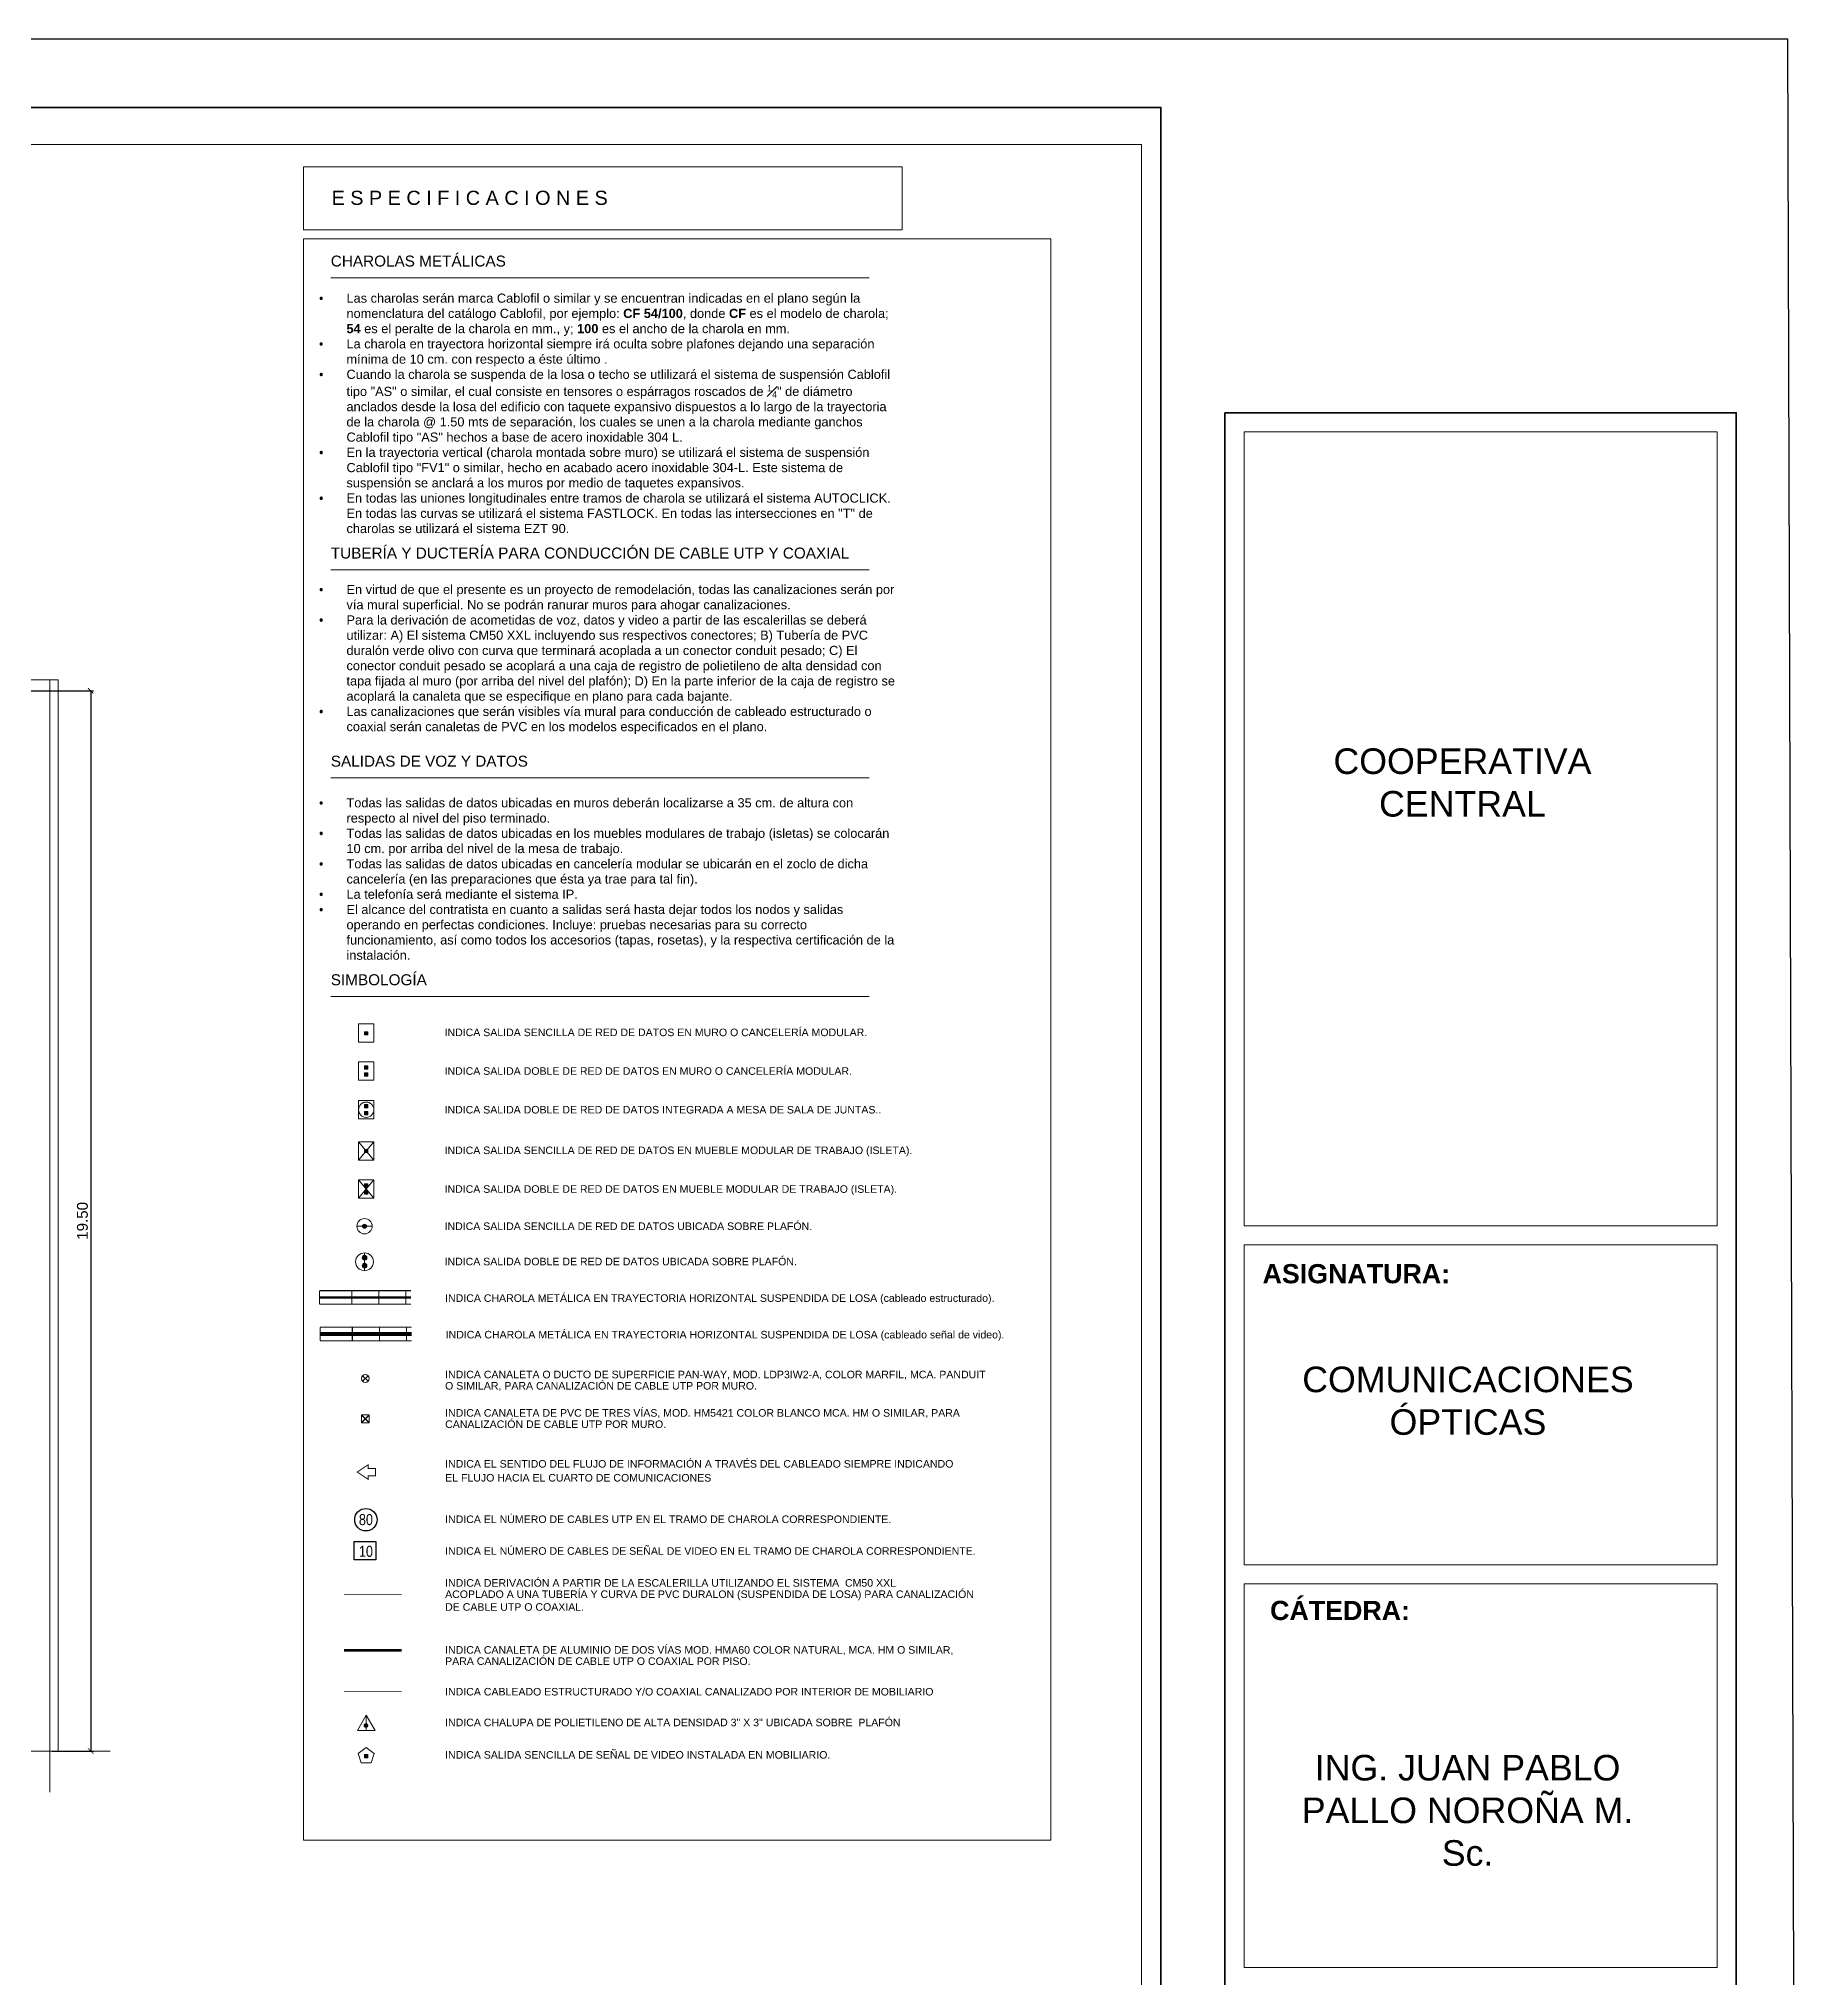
# Model space of a CAD drawing. Header units: millimetres. Extents: x 0 to 126, y 0 to 76.
# Drawn here: x 93.62 to 126.2, y 40.12 to 75.97 of the extents above; entities that cross this region are included whole.
import ezdxf
from ezdxf.enums import TextEntityAlignment as Align

# ---------------------------------------------------------------- set-up
doc = ezdxf.new("R2010")
doc.units = ezdxf.units.MM
for name, pattern in [('ACAD_ISO05W100', [33, 24, -3, 0, -3, 0, -3]), ('DASHED', [0.75, 0.5, -0.25]), ('DOT2', [0.125, 0, -0.125])]:
    doc.linetypes.add(name, pattern=pattern)
for name, color, linetype, lineweight in [('1_MARCO', 7, 'Continuous', 35), ('1_ROTULO', 102, 'Continuous', 15), ('ARQUITECTÓNICO', 152, 'Continuous', 0), ('INST. VOZ Y DATOS', 40, 'Continuous', 0), ('TEXTOS', 1, 'Continuous', 15), ('TEXTOS INST. VOZ Y DATOS', 1, 'Continuous', 0), ('VOZ Y DATOS  PISO', 84, 'Continuous', 0)]:
    doc.layers.add(name, color=color, linetype=linetype, lineweight=lineweight)
for name, color, linetype in [('_AR_Membrete', 7, 'Continuous'), ('colum', 1, 'Continuous'), ('Muebles', 2, 'Continuous'), ('Texto membrete', 7, 'Continuous')]:
    doc.layers.add(name, color=color, linetype=linetype)
doc.styles.add('75', font='ARIALN.TTF', dxfattribs={"height": 0.135})
doc.styles.add('ARIAL', font='arial.ttf')
doc.styles.get("Standard").update_dxf_attribs({"font": 'arial.ttf'})
doc.styles.add('SUBTITULOS', font='arialbd.ttf', dxfattribs={"height": 0.1})
doc.styles.add('TETO', font='arial.ttf', dxfattribs={"width": 1.2, "height": 0.3})
doc.styles.add('TITULO', font='arial.ttf', dxfattribs={"height": 0.1})
doc.dimstyles.new('COTAS75', dxfattribs={"dimscale": 0, "dimtxt": 0.2, "dimasz": 0.1, "dimexe": 0.05, "dimexo": 0.05, "dimgap": 0.05, "dimtad": 1, "dimzin": 5, "dimdsep": 46, "dimtxsty": 'Standard', "dimblk1": 'ARCHTICK', "dimblk2": 'ARCHTICK', "dimsah": 1, "dimcen": 2.5, "dimclrd": 254, "dimclre": 1, "dimclrt": 256, "dimadec": 0, "dimazin": 0, "dimtfac": 1, "dimtix": 1, "dimtmove": 2, "dimatfit": 3, "dimldrblk": 'ARCHTICK', "dimfxl": 1, "dimtolj": 1, "dimtzin": 0, "dimarcsym": 0})

# ---------------------------------------------------------------- blocks, each defined once
blk = doc.blocks.new('_ArchTick')
at = {"layer": 'colum', "color": 0, "linetype": 'ByBlock', "const_width": 0.15}
blk.add_lwpolyline([(-0.5, -0.5), (0.5, 0.5)], dxfattribs=at)
blk = doc.blocks.new('*D48')
at = {"layer": 'ARQUITECTÓNICO', "color": 1, "lineweight": -2, "ltscale": 0.3, "transparency": 16777216}
for p, q in [((92.754, 63.914), (94.631, 63.914)), ((93.871, 44.307), (94.631, 44.307))]:
    blk.add_line(p, q, dxfattribs=at)
at = {"layer": 'ARQUITECTÓNICO', "color": 254, "lineweight": -2, "ltscale": 0.3, "transparency": 16777216}
blk.add_line((94.581, 63.914), (94.581, 44.307), dxfattribs=at)
at = {"layer": 'Defpoints', "color": 0, "ltscale": 0.3, "transparency": 16777216}
for p in [(92.704, 63.914), (93.821, 44.307), (94.581, 44.307)]:
    blk.add_point(p, dxfattribs=at)
at = {"layer": 'ARQUITECTÓNICO', "color": 254, "lineweight": -2, "ltscale": 0.3, "transparency": 16777216, "xscale": 0.1, "yscale": 0.1, "zscale": 0.1}
for p, rotation in [((94.581, 63.914), 90), ((94.581, 44.307), 270)]:
    blk.add_blockref('_ArchTick', p, dxfattribs=dict(at, rotation=rotation))
at = {"layer": 'ARQUITECTÓNICO', "ltscale": 0.3, "transparency": 16777216, "insert": (94.429, 54.111), "char_height": 0.2, "attachment_point": 5, "rotation": 90}
blk.add_mtext('\\A1;19.50', dxfattribs=at)
blk = doc.blocks.new('A$C007F1347')
at = {"layer": 'INST. VOZ Y DATOS'}
h = blk.add_hatch(color=256, dxfattribs=at)
edge = h.paths.add_edge_path()
edge.add_arc((0.165, 0.238), 0.0434, 0, 360, ccw=False)
h = blk.add_hatch(color=256, dxfattribs=at)
edge = h.paths.add_edge_path()
edge.add_arc((0.165, 0.092), 0.0434, 0, 360)
blk.add_lwpolyline([(0.165, 0.33), (0.165, 0)], dxfattribs=at)
at = {"layer": 'INST. VOZ Y DATOS', "ltscale": 0.5}
blk.add_circle((0.165, 0.165), 0.165, dxfattribs=at)
at = {"layer": 'INST. VOZ Y DATOS'}
for centre in [(0.165, 0.238), (0.165, 0.092)]:
    blk.add_circle(centre, 0.0434, dxfattribs=at)
blk = doc.blocks.new('A$C1BEB1155')
at = {"layer": 'INST. VOZ Y DATOS', "color": 6}
for points in [[(0, 0.144), (0.144, 0)], [(0, 0), (0.144, 0.144)]]:
    blk.add_lwpolyline(points, dxfattribs=at)
blk.add_lwpolyline([(0.144, 0.144), (0, 0.144), (0, 0), (0.144, 0)], close=True, dxfattribs=at)
blk = doc.blocks.new('A$C04A84087')
at = {"layer": 'INST. VOZ Y DATOS'}
h = blk.add_hatch(color=256, dxfattribs=at)
edge = h.paths.add_edge_path()
edge.add_arc((0.199, 0.115), 0.0434, 0, 360, ccw=False)
blk.add_line((0.202, 0.35), (0.202, 0), dxfattribs=at)
blk.add_lwpolyline([(0.404, 0), (0.202, 0.35), (0, 0)], close=True, dxfattribs=at)
blk.add_circle((0.199, 0.115), 0.0434, dxfattribs=at)
blk = doc.blocks.new('A$C1328038F')
at = {"layer": 'INST. VOZ Y DATOS'}
blk.add_hatch(color=256, dxfattribs=at).paths.add_polyline_path([(0.179, 0.097), (0.179, 0.157), (0.119, 0.157), (0.119, 0.097)])
at = {"layer": 'INST. VOZ Y DATOS', "ltscale": 0.1}
blk.add_lwpolyline([(0.149, 0.284), (0, 0.176), (0.057, 0), (0.242, 0), (0.299, 0.176)], close=True, dxfattribs=at)
at = {"layer": 'INST. VOZ Y DATOS'}
blk.add_lwpolyline([(0.179, 0.097), (0.179, 0.157), (0.119, 0.157), (0.119, 0.097)], close=True, dxfattribs=at)

msp = doc.modelspace()

# ---------------------------------------------------------------- hatches: boundary and pattern name
at = {"layer": 'INST. VOZ Y DATOS'}
for points in [[(99.647, 57.608), (99.707, 57.608), (99.707, 57.548), (99.647, 57.548)], [(99.646, 56.977), (99.707, 56.977), (99.707, 56.916), (99.646, 56.916)], [(99.646, 56.847), (99.707, 56.847), (99.707, 56.787), (99.646, 56.787)], [(99.646, 56.261), (99.707, 56.261), (99.707, 56.201), (99.646, 56.201)], [(99.646, 56.132), (99.707, 56.132), (99.707, 56.072), (99.646, 56.072)], [(99.646, 55.434), (99.707, 55.434), (99.707, 55.374), (99.646, 55.374)], [(99.646, 54.795), (99.707, 54.795), (99.707, 54.735), (99.646, 54.735)], [(99.646, 54.666), (99.707, 54.666), (99.707, 54.606), (99.646, 54.606)]]:
    msp.add_hatch(color=256, dxfattribs=at).paths.add_polyline_path(points)
h = msp.add_hatch(color=256, dxfattribs=at)
edge = h.paths.add_edge_path()
edge.add_arc((99.646, 54.012), 0.0374, 0, 360)

# ---------------------------------------------------------------- linework, layer by layer
at = {"layer": '1_MARCO', "color": 7}
for points in [[(1.17, 1.182), (114.376, 1.182), (114.376, 74.702), (1.17, 74.702)], [(115.558, 69.057), (115.558, 1.182), (125.018, 1.182), (125.018, 69.057)]]:
    msp.add_lwpolyline(points, close=True, dxfattribs=at)
at = {"layer": '1_ROTULO', "color": 7}
for points in [[(1.696, 1.539), (114.019, 1.539), (114.019, 74.015), (1.696, 74.015)], [(124.662, 68.7), (124.662, 54.022), (115.915, 54.022), (115.915, 68.7)], [(115.915, 53.666), (115.915, 47.753), (124.662, 47.753), (124.662, 53.666)], [(115.915, 47.397), (115.915, 40.302), (124.662, 40.302), (124.662, 47.397)]]:
    msp.add_lwpolyline(points, close=True, dxfattribs=at)
at = {"layer": '_AR_Membrete'}
msp.add_lwpolyline([(0, 75.972), (125.965, 75.972), (126.201, 0), (0.235, 0)], close=True, dxfattribs=at)
at = {"layer": 'ARQUITECTÓNICO', "ltscale": 0.3}
for p, q in [((93.978, 64.114), (76.478, 64.114)), ((93.828, 64.114), (93.828, 44.307)), ((93.978, 64.114), (93.978, 44.307))]:
    msp.add_line(p, q, dxfattribs=at)
at = {"layer": 'ARQUITECTÓNICO', "color": 6}
msp.add_line((94.944, 44.307), (75.735, 44.307), dxfattribs=at)
at = {"layer": 'ARQUITECTÓNICO', "color": 4, "ltscale": 10}
msp.add_line((93.828, 44.307), (93.828, 43.548), dxfattribs=at)
at = {"layer": 'INST. VOZ Y DATOS'}
for points in [[(99.534, 57.754), (99.819, 57.754), (99.819, 57.417), (99.534, 57.417)], [(99.646, 57.609), (99.707, 57.609), (99.707, 57.549), (99.646, 57.549)], [(99.534, 57.05), (99.819, 57.05), (99.819, 56.713), (99.534, 56.713)], [(99.646, 56.977), (99.707, 56.977), (99.707, 56.916), (99.646, 56.916)], [(99.646, 56.847), (99.707, 56.847), (99.707, 56.787), (99.646, 56.787)], [(99.534, 56.335), (99.819, 56.335), (99.819, 55.998), (99.534, 55.998)], [(99.646, 56.261), (99.707, 56.261), (99.707, 56.201), (99.646, 56.201)], [(99.646, 56.132), (99.707, 56.132), (99.707, 56.072), (99.646, 56.072)], [(99.534, 55.573), (99.819, 55.573), (99.819, 55.236), (99.534, 55.236)], [(99.646, 55.434), (99.707, 55.434), (99.707, 55.374), (99.646, 55.374)], [(99.534, 54.869), (99.819, 54.869), (99.819, 54.532), (99.534, 54.532)], [(99.646, 54.795), (99.707, 54.795), (99.707, 54.735), (99.646, 54.735)], [(99.646, 54.666), (99.707, 54.666), (99.707, 54.606), (99.646, 54.606)]]:
    msp.add_lwpolyline(points, close=True, dxfattribs=at)
at = {"layer": 'INST. VOZ Y DATOS', "ltscale": 0.1}
for points in [[(99.534, 55.573), (99.819, 55.236)], [(99.819, 55.573), (99.534, 55.236)], [(99.534, 54.869), (99.819, 54.532)], [(99.819, 54.869), (99.534, 54.532)]]:
    msp.add_lwpolyline(points, dxfattribs=at)
at = {"layer": 'INST. VOZ Y DATOS'}
msp.add_lwpolyline([(99.504, 54.012), (99.788, 54.012)], dxfattribs=at)
at = {"layer": 'INST. VOZ Y DATOS', "color": 6, "const_width": 0.04}
msp.add_lwpolyline([(98.814, 52.695), (100.507, 52.695)], dxfattribs=at)
at = {"layer": 'INST. VOZ Y DATOS', "const_width": 0.02}
for points in [[(98.814, 52.82), (100.507, 52.82)], [(98.814, 52.82), (98.814, 52.57)], [(99.411, 52.82), (99.411, 52.57)], [(99.911, 52.82), (99.911, 52.57)], [(100.411, 52.82), (100.411, 52.57)], [(98.814, 52.57), (100.507, 52.57)]]:
    msp.add_lwpolyline(points, dxfattribs=at)
at = {"layer": 'INST. VOZ Y DATOS', "color": 6, "linetype": 'DOT2', "ltscale": 0.5, "const_width": 0.08}
msp.add_lwpolyline([(98.825, 52.019), (100.518, 52.019)], dxfattribs=at)
at = {"layer": 'INST. VOZ Y DATOS', "color": 94, "const_width": 0.02}
for points in [[(98.825, 52.144), (100.518, 52.144)], [(98.825, 52.144), (98.825, 51.894)], [(99.421, 52.144), (99.421, 51.894)], [(99.921, 52.144), (99.921, 51.894)], [(100.421, 52.144), (100.421, 51.894)], [(98.825, 51.894), (100.518, 51.894)]]:
    msp.add_lwpolyline(points, dxfattribs=at)
at = {"layer": 'INST. VOZ Y DATOS', "color": 6}
for points in [[(99.61, 51.247), (99.712, 51.145)], [(99.61, 51.145), (99.712, 51.247)], [(99.61, 50.501), (99.712, 50.399)], [(99.61, 50.399), (99.712, 50.501)]]:
    msp.add_lwpolyline(points, dxfattribs=at)
at = {"layer": 'INST. VOZ Y DATOS', "color": 6, "ltscale": 0.1}
for points in [[(99.61, 51.247), (99.712, 51.145)], [(99.712, 51.247), (99.61, 51.145)]]:
    msp.add_lwpolyline(points, dxfattribs=at)
at = {"layer": 'INST. VOZ Y DATOS', "color": 6, "linetype": 'DASHED', "ltscale": 0.4, "const_width": 0.015}
msp.add_lwpolyline([(99.265, 47.204), (100.335, 47.204)], dxfattribs=at)
at = {"layer": 'INST. VOZ Y DATOS', "color": 4, "linetype": 'ACAD_ISO05W100', "ltscale": 0.025, "const_width": 0.05}
msp.add_lwpolyline([(100.335, 46.168), (99.265, 46.168)], dxfattribs=at)
at = {"layer": 'INST. VOZ Y DATOS', "ltscale": 0.1}
msp.add_circle((99.677, 56.167), 0.142, dxfattribs=at)
at = {"layer": 'INST. VOZ Y DATOS', "ltscale": 0.5}
msp.add_circle((99.646, 54.012), 0.142, dxfattribs=at)
at = {"layer": 'INST. VOZ Y DATOS'}
msp.add_circle((99.646, 54.012), 0.0374, dxfattribs=at)
at = {"layer": 'INST. VOZ Y DATOS', "color": 6, "ltscale": 0.1}
msp.add_circle((99.661, 51.196), 0.072, dxfattribs=at)
at = {"layer": 'TEXTOS INST. VOZ Y DATOS', "lineweight": 0}
for p, q in [((99.022, 71.552), (108.977, 71.552)), ((99.022, 66.152), (108.977, 66.152)), ((99.022, 62.304), (108.977, 62.304)), ((99.022, 58.261), (108.977, 58.261))]:
    msp.add_line(p, q, dxfattribs=at)
at = {"layer": 'TEXTOS INST. VOZ Y DATOS'}
for points in [[(98.52, 72.436), (109.588, 72.436), (109.588, 73.604), (98.52, 73.604)], [(98.52, 72.271), (112.341, 72.271), (112.341, 42.659), (98.52, 42.659)]]:
    msp.add_lwpolyline(points, close=True, dxfattribs=at)
at = {"layer": 'TEXTOS INST. VOZ Y DATOS', "const_width": 0.0168}
msp.add_lwpolyline([(99.848, 49.466), (99.848, 49.398), (99.714, 49.398), (99.714, 49.331), (99.512, 49.466), (99.714, 49.601), (99.714, 49.533), (99.848, 49.533)], close=True, dxfattribs=at)
at = {"layer": 'TEXTOS INST. VOZ Y DATOS', "lineweight": 30}
msp.add_lwpolyline([(99.457, 48.181), (99.858, 48.181), (99.858, 47.84), (99.457, 47.84)], close=True, dxfattribs=at)
msp.add_circle((99.672, 48.585), 0.208, dxfattribs=at)
at = {"layer": 'VOZ Y DATOS  PISO', "linetype": 'DASHED', "ltscale": 0.15, "const_width": 0.015}
msp.add_lwpolyline([(99.265, 45.404), (100.335, 45.403)], dxfattribs=at)

# ---------------------------------------------------------------- block references
at = {"layer": 'INST. VOZ Y DATOS', "ltscale": 0.1, "xscale": 0.8104592006768481, "yscale": 0.8104592006768481, "zscale": 0.8104592006768481}
msp.add_blockref('A$C04A84087', (99.513, 44.685), dxfattribs=at)
at = {"layer": 'INST. VOZ Y DATOS', "ltscale": 0.1}
msp.add_blockref('A$C1328038F', (99.527, 44.086), dxfattribs=at)
at = {"layer": 'Muebles', "ltscale": 0.1}
for name, p in [('A$C007F1347', (99.481, 53.19)), ('A$C1BEB1155', (99.589, 50.378))]:
    msp.add_blockref(name, p, dxfattribs=at)

# ---------------------------------------------------------------- texts
at = {"layer": 'Texto membrete', "attachment_point": 1}
for s, width, insert, char_height, style in [('\\pxqc;COOPERATIVA CENTRAL', 5.64151, (117.132, 62.849), 0.47299, 'TITULO'), ('\\pxql;ASIGNATURA:', 44.98407, (116.256, 53.312), 0.35474, 'SUBTITULOS'), ('\\pxqc;COMUNICACIONES ÓPTICAS', 5.64151, (117.234, 51.416), 0.47299, 'TITULO'), ('\\pxql;CÁTEDRA:', 44.98407, (116.395, 47.084), 0.35474, 'SUBTITULOS'), ('\\pxqc;ING. JUAN PABLO PALLO NOROÑA M. Sc.', 7.18719, (116.454, 44.235), 0.47299, 'TITULO')]:
    msp.add_mtext_dynamic_manual_height_columns(s, width=width, gutter_width=0.5, heights=[0], dxfattribs=dict(at, insert=insert, char_height=char_height, style=style))
at = {"layer": 'TEXTOS', "insert": (98.805, 71.26), "char_height": 0.16904, "width": 10.6461, "attachment_point": 1, "style": 'ARIAL'}
msp.add_mtext('\\A1;\\pxi-2.9999,l2.9999,t2.9999;{\\fSymbol|b0|i0|c2|p18;·^I}Las charolas serán marca Cablofil o similar y se encuentran indicadas en el plano según la nomenclatura del catálogo Cablofil, por ejemplo: {\\fArial|b1|i0|c0|p34;CF 54/100}, donde {\\fArial|b1|i0|c0|p34;CF} es el modelo de charola; {\\fArial|b1|i0|c0|p34;54} es el peralte de la charola en mm., y; {\\fArial|b1|i0|c0|p34;100} es el ancho de la charola en mm.\\P{\\fSymbol|b0|i0|c2|p18;·^I}La charola en trayectora horizontal siempre irá oculta sobre plafones dejando una separación mínima de 10 cm. con respecto a éste último .\\P{\\fSymbol|b0|i0|c2|p18;·^I}Cuando la charola se suspenda de la losa o techo se utlilizará el sistema de suspensión Cablofil tipo "AS" o similar, el cual consiste en tensores o espárragos roscados de {\\H0.7x;\\S1#4;}" de diámetro anclados desde la losa del edificio con taquete expansivo dispuestos a lo largo de la trayectoria de la charola @ 1.50 mts de separación, los cuales se unen a la charola mediante ganchos Cablofil tipo "AS" hechos a base de acero inoxidable 304 L.\\P{\\fSymbol|b0|i0|c2|p18;·^I}En la trayectoria vertical (charola montada sobre muro) se utilizará el sistema de suspensión Cablofil tipo "FV1" o similar, hecho en acabado acero inoxidable 304-L. Este sistema de suspensión se anclará a los muros por medio de taquetes expansivos.\\P{\\fSymbol|b0|i0|c2|p18;·^I}En todas las uniones longitudinales entre tramos de charola se utilizará el sistema AUTOCLICK. En todas las curvas se utilizará el sistema FASTLOCK. En todas las intersecciones en "T" de charolas se utilizará el sistema EZT 90.\\P\\pi0,l0,tz;\\P\\P\\P\\pi-2.9999,l2.9999,t2.9999;{\\fSymbol|b0|i0|c2|p18;·^I}En virtud de que el presente es un proyecto de remodelación, todas las canalizaciones serán por vía mural superficial. No se podrán ranurar muros para ahogar canalizaciones.\\P{\\fSymbol|b0|i0|c2|p18;·^I}Para la derivación de acometidas de voz, datos y video a partir de las escalerillas se deberá utilizar: A) El sistema CM50 XXL incluyendo sus respectivos conectores; B) Tubería de PVC duralón verde olivo con curva que terminará acoplada a un conector conduit pesado; C) El conector conduit pesado se acoplará a una caja de registro de polietileno de alta densidad con tapa fijada al muro (por arriba del nivel del plafón); D) En la parte inferior de la caja de registro se acoplará la canaleta que se especifique en plano para cada bajante.\\P{\\fSymbol|b0|i0|c2|p18;·^I}Las canalizaciones que serán visibles vía mural para conducción de cableado estructurado o coaxial serán canaletas de PVC en los modelos especificados en el plano.\\P\\pi0,l0,tz;\\P\\P\\P\\P\\pi-2.9999,l2.9999,t2.9999;{\\fSymbol|b0|i0|c2|p18;·^I}Todas las salidas de datos ubicadas en muros deberán localizarse a 35 cm. de altura con respecto al nivel del piso terminado.\\P{\\fSymbol|b0|i0|c2|p18;·^I}Todas las salidas de datos ubicadas en los muebles modulares de trabajo (isletas) se colocarán 10 cm. por arriba del nivel de la mesa de trabajo.\\P{\\fSymbol|b0|i0|c2|p18;·^I}Todas las salidas de datos ubicadas en cancelería modular se ubicarán en el zoclo de dicha cancelería (en las preparaciones que ésta ya trae para tal fin).\\P{\\fSymbol|b0|i0|c2|p18;·^I}La telefonía será mediante el sistema IP.\\P{\\fSymbol|b0|i0|c2|p18;·^I}El alcance del contratista en cuanto a salidas será hasta dejar todos los nodos y salidas operando en perfectas condiciones. Incluye: pruebas necesarias para su correcto funcionamiento, así como todos los accesorios (tapas, rosetas), y la respectiva certificación de la instalación.', dxfattribs=at)
at = {"layer": 'TEXTOS INST. VOZ Y DATOS', "style": 'TETO'}
for s, height, p in [('E S P E C I F I C A C I O N E S', 0.26224, (99.036, 72.9)), ('CHAROLAS METÁLICAS', 0.2025, (99.022, 71.76)), ('TUBERÍA Y DUCTERÍA PARA CONDUCCIÓN DE CABLE UTP Y COAXIAL', 0.2025, (99.022, 66.36)), ('SALIDAS DE VOZ Y DATOS', 0.2025, (99.022, 62.511)), ('SIMBOLOGÍA', 0.2025, (99.022, 58.469))]:
    msp.add_text(s, height=height, dxfattribs=at).set_placement(p)
at = {"layer": 'TEXTOS INST. VOZ Y DATOS', "style": 'ARIAL'}
for s, p in [('INDICA SALIDA SENCILLA DE RED DE DATOS EN MURO O CANCELERÍA MODULAR.', (101.126, 57.597)), ('INDICA SALIDA DOBLE DE RED DE DATOS EN MURO O CANCELERÍA MODULAR.', (101.126, 56.882)), ('INDICA SALIDA DOBLE DE RED DE DATOS INTEGRADA A MESA DE SALA DE JUNTAS..', (101.126, 56.167)), ('INDICA SALIDA SENCILLA DE RED DE DATOS EN MUEBLE MODULAR DE TRABAJO (ISLETA).', (101.126, 55.416)), ('INDICA SALIDA DOBLE DE RED DE DATOS EN MUEBLE MODULAR DE TRABAJO (ISLETA).', (101.126, 54.7)), ('INDICA SALIDA SENCILLA DE RED DE DATOS UBICADA SOBRE PLAFÓN.', (101.126, 54.012)), ('INDICA SALIDA DOBLE DE RED DE DATOS UBICADA SOBRE PLAFÓN.', (101.126, 53.359)), ('INDICA CHAROLA METÁLICA EN TRAYECTORIA HORIZONTAL SUSPENDIDA DE LOSA (cableado estructurado).', (101.137, 52.683)), ('INDICA CHAROLA METÁLICA EN TRAYECTORIA HORIZONTAL SUSPENDIDA DE LOSA (cableado señal de video).', (101.147, 52.007)), ('INDICA CANALETA O DUCTO DE SUPERFICIE PAN-WAY, MOD. LDP3IW2-A, COLOR MARFIL, MCA. PANDUIT', (101.137, 51.27)), ('O SIMILAR, PARA CANALIZACIÓN DE CABLE UTP POR MURO.', (101.137, 51.061)), ('INDICA CANALETA DE PVC DE TRES VÍAS, MOD. HM5421 COLOR BLANCO MCA. HM O SIMILAR, PARA', (101.137, 50.56)), ('CANALIZACIÓN DE CABLE UTP POR MURO.', (101.137, 50.351)), ('INDICA EL SENTIDO DEL FLUJO DE INFORMACIÓN A TRAVÉS DEL CABLEADO SIEMPRE INDICANDO', (101.137, 49.618)), ('EL FLUJO HACIA EL CUARTO DE COMUNICACIONES', (101.137, 49.36)), ('INDICA EL NÚMERO DE CABLES UTP EN EL TRAMO DE CHAROLA CORRESPONDIENTE.', (101.137, 48.593)), ('INDICA EL NÚMERO DE CABLES DE SEÑAL DE VIDEO EN EL TRAMO DE CHAROLA CORRESPONDIENTE.', (101.137, 48.006)), ('INDICA DERIVACIÓN A PARTIR DE LA ESCALERILLA UTILIZANDO EL SISTEMA  CM50 XXL ', (101.137, 47.416)), ('ACOPLADO A UNA TUBERÍA Y CURVA DE PVC DURALON (SUSPENDIDA DE LOSA) PARA CANALIZACIÓN ', (101.137, 47.207)), ('DE CABLE UTP O COAXIAL.', (101.137, 46.971)), ('INDICA CANALETA DE ALUMINIO DE DOS VÍAS MOD. HMA60 COLOR NATURAL, MCA. HM O SIMILAR,', (101.137, 46.177)), ('PARA CANALIZACIÓN DE CABLE UTP O COAXIAL POR PISO.', (101.137, 45.969)), ('INDICA CABLEADO ESTRUCTURADO Y/O COAXIAL CANALIZADO POR INTERIOR DE MOBILIARIO ', (101.137, 45.404)), ('INDICA CHALUPA DE POLIETILENO DE ALTA DENSIDAD 3" X 3" UBICADA SOBRE  PLAFÓN', (101.137, 44.835)), ('INDICA SALIDA SENCILLA DE SEÑAL DE VIDEO INSTALADA EN MOBILIARIO.', (101.137, 44.236))]:
    msp.add_text(s, height=0.1397, dxfattribs=at).set_placement(p, align=Align.MIDDLE_LEFT)
at = {"layer": 'TEXTOS INST. VOZ Y DATOS', "char_height": 0.204, "width": 1.84689, "attachment_point": 5, "style": '75'}
for s, insert in [('80', (99.672, 48.585)), ('10', (99.672, 47.999))]:
    msp.add_mtext(s, dxfattribs=dict(at, insert=insert))

# ---------------------------------------------------------------- dimensions: what is measured, and where the dimension line sits
at = {"layer": 'ARQUITECTÓNICO', "ltscale": 0.3}
dim = msp.add_linear_dim(base=(94.581, 44.307), p1=(92.704, 63.914), p2=(93.821, 44.307), angle=90, text='19.50', dimstyle='COTAS75', override={"dimscale": 1}, dxfattribs=at)
dim.commit()
dim.dimension.update_dxf_attribs({"geometry": '*D48', "text_midpoint": (94.429, 54.111)})

doc.saveas('drawing.dxf')
